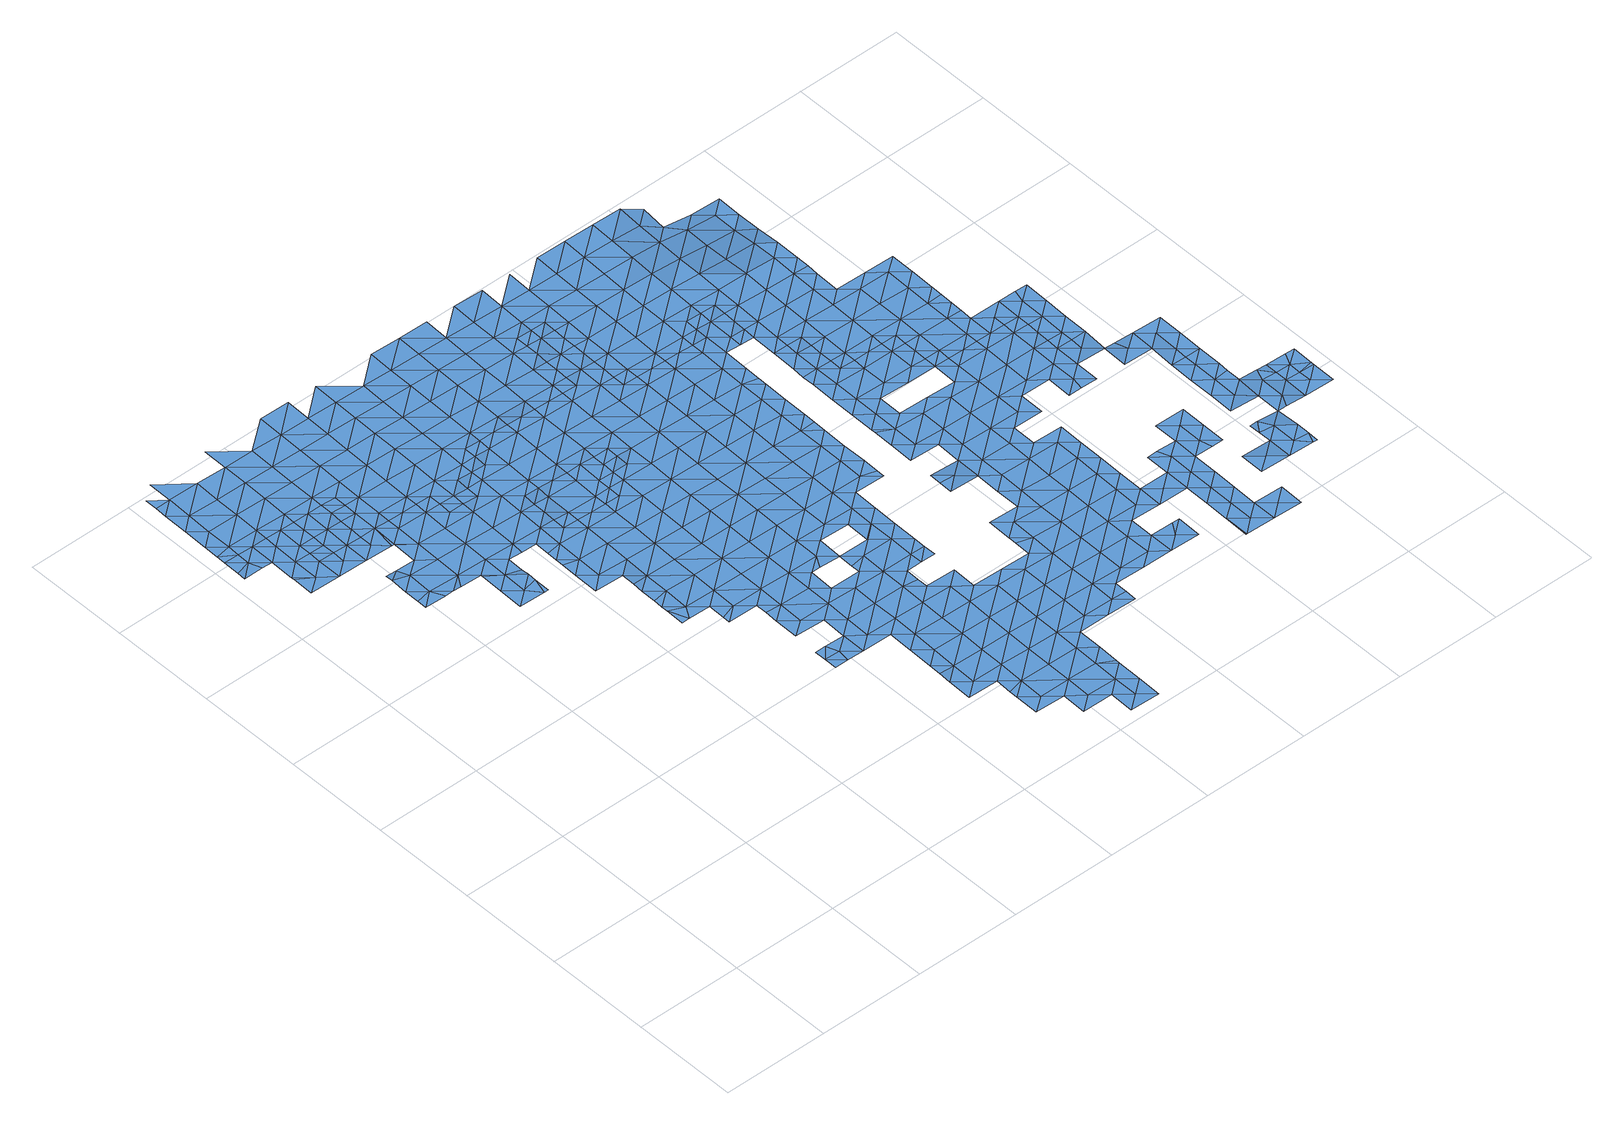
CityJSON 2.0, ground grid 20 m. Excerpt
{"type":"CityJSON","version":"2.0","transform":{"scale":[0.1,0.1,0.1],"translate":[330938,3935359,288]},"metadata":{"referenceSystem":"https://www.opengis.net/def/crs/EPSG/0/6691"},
"CityObjects":{
"waterbody1":{"type":"WaterBody","attributes":{"name":"1","class":"1140","function":"1","WaterBodyRiverFloodingRiskAttribute.description":"1","WaterBodyRiverFloodingRiskAttribute.rankOrg":"1","WaterBodyRiverFloodingRiskAttribute.adminType":"2","WaterBodyRiverFloodingRiskAttribute.scale":"L2"},"geometry":[{"type":"MultiSurface","lod":"1","boundaries":[[[0,1,2]],[[1,0,3]],[[0,2,4]],[[5,3,0]],[[6,7,8]],[[4,9,0]],[[7,6,10]],[[0,11,5]],[[9,11,0]],[[10,12,9]],[[12,10,6]],[[6,8,13]],[[14,11,9]],[[12,14,9]],[[15,6,13]],[[12,6,15]],[[16,11,14]],[[17,18,12]],[[17,12,15]],[[14,12,18]],[[19,16,14]],[[15,13,20]],[[21,22,23]],[[23,22,24]],[[25,22,21]],[[14,18,19]],[[26,15,20]],[[20,13,27]],[[28,19,18]],[[29,30,31]],[[32,26,20]],[[29,24,33]],[[24,22,33]],[[28,18,34]],[[29,33,30]],[[20,27,32]],[[22,25,35]],[[36,19,28]],[[37,33,22]],[[34,38,28]],[[28,39,36]],[[32,27,40]],[[30,33,41]],[[22,35,37]],[[39,28,38]],[[27,42,40]],[[43,32,40]],[[35,44,37]],[[33,45,41]],[[33,37,45]],[[38,46,39]],[[44,47,37]],[[46,38,48]],[[49,40,42]],[[43,40,49]],[[50,51,52]],[[41,53,54]],[[55,49,42]],[[53,41,45]],[[54,53,55]],[[56,39,46]],[[57,58,52]],[[47,59,37]],[[48,60,46]],[[50,61,51]],[[53,62,55]],[[37,63,45]],[[58,57,47]],[[64,56,46]],[[52,51,57]],[[49,55,62]],[[59,63,37]],[[64,46,60]],[[57,59,47]],[[45,63,53]],[[65,49,62]],[[51,66,57]],[[56,64,67]],[[51,61,68]],[[61,69,68]],[[51,68,66]],[[70,65,62]],[[57,71,59]],[[72,57,66]],[[71,57,72]],[[53,63,73]],[[62,53,74]],[[75,63,59]],[[74,53,73]],[[71,75,59]],[[70,62,74]],[[76,75,71]],[[75,77,63]],[[78,70,74]],[[74,73,79]],[[80,81,82]],[[73,63,83]],[[84,85,86]],[[87,78,74]],[[88,86,85]],[[89,75,76]],[[90,87,74]],[[74,79,90]],[[81,91,92]],[[63,77,83]],[[91,81,80]],[[93,94,95]],[[79,73,83]],[[94,84,86]],[[93,84,94]],[[96,97,92]],[[91,96,92]],[[96,98,97]],[[80,99,91]],[[75,100,77]],[[101,95,102]],[[102,95,94]],[[103,79,83]],[[89,101,102]],[[104,100,75]],[[96,105,98]],[[75,89,104]],[[106,94,86]],[[107,108,109]],[[110,105,88]],[[111,86,88]],[[110,98,105]],[[89,102,104]],[[108,112,113]],[[107,114,108]],[[115,102,94]],[[116,91,99]],[[103,83,117]],[[118,119,120]],[[91,121,96]],[[111,88,105]],[[99,118,120]],[[122,120,119]],[[83,77,123]],[[124,104,102]],[[108,114,112]],[[116,121,91]],[[106,86,111]],[[106,115,94]],[[83,123,117]],[[125,114,107]],[[116,99,120]],[[77,100,123]],[[115,124,102]],[[124,126,104]],[[127,128,129]],[[105,96,121]],[[126,130,104]],[[104,130,100]],[[131,111,105]],[[132,127,129]],[[112,114,133]],[[134,135,128]],[[136,116,120]],[[137,117,138]],[[137,139,140]],[[122,136,120]],[[141,131,105]],[[127,134,128]],[[114,125,133]],[[131,106,111]],[[142,143,100]],[[117,123,138]],[[142,100,130]],[[135,134,122]],[[105,121,141]],[[123,100,143]],[[144,124,115]],[[139,137,138]],[[145,146,147]],[[134,136,122]],[[148,121,116]],[[106,149,115]],[[133,125,150]],[[131,149,106]],[[151,144,115]],[[152,134,127]],[[153,139,138]],[[132,152,127]],[[145,154,146]],[[155,156,157]],[[155,147,156]],[[125,158,150]],[[138,123,159]],[[160,133,150]],[[147,146,156]],[[116,136,161]],[[123,143,159]],[[132,133,160]],[[162,151,115]],[[149,162,115]],[[163,153,138]],[[164,165,166]],[[159,163,138]],[[148,116,161]],[[157,167,168]],[[141,121,148]],[[160,152,132]],[[169,131,141]],[[170,136,134]],[[143,171,159]],[[152,172,134]],[[173,174,166]],[[157,156,167]],[[148,169,141]],[[154,175,146]],[[176,158,168]],[[177,156,146]],[[178,160,150]],[[179,150,158]],[[165,164,180]],[[171,181,159]],[[154,174,173]],[[166,165,173]],[[182,149,131]],[[168,167,176]],[[169,183,131]],[[163,184,153]],[[185,151,162]],[[179,178,150]],[[173,175,154]],[[186,167,156]],[[170,134,172]],[[170,187,136]],[[188,153,184]],[[189,152,160]],[[188,190,191]],[[179,158,176]],[[192,162,149]],[[161,136,187]],[[181,193,159]],[[194,173,165]],[[195,172,152]],[[177,146,175]],[[186,176,167]],[[196,185,162]],[[190,188,184]],[[159,197,163]],[[194,165,180]],[[148,161,187]],[[182,131,183]],[[180,198,199]],[[182,192,149]],[[189,195,152]],[[200,169,148]],[[192,196,162]],[[186,156,177]],[[199,194,180]],[[201,175,173]],[[189,160,178]],[[163,202,184]],[[203,172,195]],[[184,204,190]],[[170,172,203]],[[186,205,176]],[[206,148,187]],[[199,198,207]],[[181,208,193]],[[209,183,169]],[[197,159,193]],[[210,173,194]],[[211,178,179]],[[200,148,206]],[[200,209,169]],[[212,187,170]],[[179,176,213]],[[214,215,196]],[[208,216,193]],[[184,202,204]],[[217,207,218]],[[183,219,182]],[[163,197,202]],[[213,211,179]],[[173,210,201]],[[220,195,189]],[[221,186,177]],[[215,222,223]],[[176,205,213]],[[170,203,224]],[[225,224,203]],[[177,175,226]],[[196,192,214]],[[209,219,183]],[[194,199,227]],[[228,192,182]],[[199,207,227]],[[226,175,201]],[[222,215,214]],[[217,227,207]],[[229,210,194]],[[218,230,217]],[[227,231,194]],[[232,204,202]],[[219,228,182]],[[186,233,205]],[[170,224,212]],[[234,220,189]],[[235,200,206]],[[189,178,234]],[[236,224,225]],[[193,216,237]],[[231,229,194]],[[192,228,214]],[[206,187,238]],[[221,177,226]],[[221,233,186]],[[239,237,216]],[[240,222,214]],[[197,193,241]],[[197,242,202]],[[243,232,202]],[[238,187,212]],[[238,235,206]],[[178,211,234]],[[205,244,213]],[[217,245,227]],[[246,209,200]],[[241,193,237]],[[245,217,230]],[[229,247,210]],[[248,240,214]],[[213,249,211]],[[236,250,224]],[[233,244,205]],[[228,248,214]],[[242,243,202]],[[251,226,201]],[[201,210,247]],[[235,246,200]],[[234,252,220]],[[245,253,227]],[[212,224,250]],[[239,254,237]],[[255,252,236]],[[209,246,219]],[[256,234,211]],[[255,220,252]],[[247,251,201]],[[257,256,211]],[[197,241,242]],[[231,227,253]],[[213,244,249]],[[257,211,249]],[[258,228,219]],[[259,238,212]],[[260,261,231]],[[260,231,253]],[[248,262,240]],[[237,263,241]],[[229,231,261]],[[263,237,254]],[[264,236,252]],[[265,240,262]],[[266,243,242]],[[256,267,234]],[[268,259,212]],[[259,235,238]],[[212,250,268]],[[221,226,269]],[[254,265,262]],[[270,244,233]],[[234,271,252]],[[258,219,246]],[[229,272,247]],[[272,229,261]],[[258,273,228]],[[228,274,248]],[[275,249,244]],[[267,271,234]],[[226,251,269]],[[263,276,241]],[[263,254,262]],[[277,270,233]],[[233,221,277]],[[278,267,256]],[[271,264,252]],[[235,279,246]],[[250,280,268]],[[266,242,281]],[[272,282,247]],[[275,244,270]],[[221,269,277]],[[242,241,283]],[[279,235,259]],[[242,283,281]],[[228,273,274]],[[279,284,246]],[[246,285,258]],[[241,276,283]],[[262,248,286]],[[264,287,288]],[[289,267,278]],[[251,247,290]],[[284,285,246]],[[251,291,269]],[[285,273,258]],[[286,248,274]],[[263,262,286]],[[288,287,280]],[[277,292,270]],[[293,276,263]],[[294,282,272]],[[290,291,251]],[[289,278,295]],[[264,271,287]],[[247,282,290]],[[286,293,263]],[[296,277,269]],[[297,281,283]],[[268,280,298]],[[271,267,299]],[[300,279,259]],[[267,289,299]],[[259,268,301]],[[285,302,273]],[[280,287,298]],[[293,303,276]],[[301,268,298]],[[300,284,279]],[[283,304,297]],[[287,271,305]],[[271,299,305]],[[296,269,291]],[[305,306,287]],[[274,273,307]],[[283,276,308]],[[300,259,301]],[[309,282,294]],[[292,277,296]],[[310,285,284]],[[298,287,306]],[[286,274,307]],[[273,302,307]],[[309,311,282]],[[312,293,286]],[[300,310,284]],[[276,303,308]],[[304,283,308]],[[313,291,290]],[[290,282,311]],[[314,298,306]],[[301,298,314]],[[296,315,292]],[[316,302,285]],[[310,317,285]],[[286,307,318]],[[319,320,321]],[[293,322,303]],[[323,296,291]],[[319,304,308]],[[321,304,319]],[[317,316,285]],[[312,286,318]],[[312,322,293]],[[309,294,324]],[[301,325,300]],[[313,290,311]],[[308,303,326]],[[327,328,329]],[[330,325,301]],[[327,320,319]],[[301,314,330]],[[329,320,327]],[[331,332,308]],[[333,310,300]],[[331,308,326]],[[334,309,324]],[[323,291,313]],[[296,323,315]],[[319,308,332]],[[307,302,335]],[[326,303,322]],[[311,309,336]],[[336,309,334]],[[325,333,300]],[[337,327,319]],[[338,328,327]],[[339,328,338]],[[339,340,341]],[[318,307,335]],[[342,337,319]],[[310,333,317]],[[342,319,332]],[[302,316,335]],[[314,343,330]],[[344,312,318]],[[345,313,311]],[[346,326,322]],[[340,339,338]],[[337,347,327]],[[348,338,327]],[[349,350,351]],[[349,315,350]],[[347,348,327]],[[352,318,335]],[[315,323,350]],[[353,322,312]],[[333,354,317]],[[317,355,316]],[[311,336,356]],[[330,357,325]],[[330,343,358]],[[354,355,317]],[[313,359,323]],[[348,360,338]],[[338,361,340]],[[357,330,358]],[[344,353,312]],[[362,351,350]],[[360,361,338]],[[363,335,316]],[[346,322,364]],[[365,351,362]],[[318,352,344]],[[345,311,356]],[[345,359,313]],[[323,366,350]],[[333,325,367]],[[322,353,364]],[[362,368,365]],[[325,357,367]],[[356,336,369]],[[370,354,333]],[[363,316,355]],[[370,333,367]],[[366,323,359]],[[362,350,366]],[[352,335,371]],[[352,372,344]],[[373,345,356]],[[374,364,353]],[[375,376,354]],[[377,378,379]],[[375,354,370]],[[371,335,363]],[[371,372,352]],[[355,354,376]],[[379,378,380]],[[381,373,356]],[[356,369,381]],[[382,378,377]],[[362,383,368]],[[383,362,366]],[[355,384,363]],[[353,344,372]],[[385,381,369]],[[374,353,386]],[[355,376,384]],[[372,387,353]],[[388,389,368]],[[363,390,371]],[[359,345,391]],[[359,392,366]],[[390,363,384]],[[388,368,383]],[[380,378,393]],[[391,345,373]],[[382,393,378]],[[394,395,396]],[[386,353,387]],[[390,397,371]],[[398,382,389]],[[388,398,389]],[[397,399,371]],[[371,399,372]],[[400,373,381]],[[394,401,402]],[[395,403,396]],[[401,394,396]],[[402,401,404]],[[392,359,391]],[[400,381,385]],[[392,405,366]],[[406,386,387]],[[398,407,382]],[[372,408,387]],[[383,366,405]],[[409,391,373]],[[401,410,404]],[[393,382,407]],[[411,400,385]],[[372,399,408]],[[409,373,400]],[[388,383,405]],[[412,404,410]],[[413,398,388]],[[408,414,387]],[[415,416,412]],[[417,411,385]],[[418,396,403]],[[406,387,414]],[[396,419,401]],[[420,393,407]],[[403,393,420]],[[415,412,410]],[[421,413,388]],[[401,422,410]],[[398,413,407]],[[423,391,409]],[[420,418,403]],[[388,405,421]],[[424,400,411]],[[415,425,416]],[[419,422,401]],[[426,427,408]],[[428,415,410]],[[422,428,410]],[[429,416,425]],[[414,408,427]],[[430,420,407]],[[392,391,431]],[[392,432,405]],[[396,418,419]],[[429,433,434]],[[413,435,407]],[[431,391,423]],[[436,411,417]],[[434,433,437]],[[438,439,440]],[[424,411,436]],[[441,414,427]],[[440,414,441]],[[429,425,433]],[[428,442,415]],[[405,443,421]],[[444,427,426]],[[445,446,437]],[[420,447,418]],[[423,409,448]],[[415,449,425]],[[419,450,422]],[[432,392,431]],[[438,440,441]],[[451,441,427]],[[437,433,445]],[[407,435,430]],[[452,431,423]],[[421,453,413]],[[426,454,444]],[[433,425,455]],[[418,456,419]],[[413,457,435]],[[443,405,432]],[[458,446,445]],[[452,423,448]],[[443,453,421]],[[427,444,451]],[[459,442,428]],[[451,460,441]],[[461,462,433]],[[461,433,455]],[[420,430,447]],[[460,463,441]],[[415,442,449]],[[445,433,462]],[[438,441,463]],[[455,425,449]],[[464,452,448]],[[465,431,452]],[[413,453,457]],[[445,466,458]],[[432,431,465]],[[467,435,457]],[[468,469,470]],[[471,466,445]],[[430,435,467]],[[471,445,462]],[[418,447,456]],[[450,419,456]],[[472,464,448]],[[473,455,449]],[[468,474,469]],[[443,432,475]],[[432,465,475]],[[464,476,452]],[[477,453,443]],[[430,478,447]],[[442,479,449]],[[477,443,475]],[[469,480,481]],[[482,450,456]],[[430,467,483]],[[484,479,442]],[[442,459,484]],[[473,449,485]],[[474,468,486]],[[472,476,464]],[[469,474,480]],[[457,453,487]],[[487,453,477]],[[481,488,472]],[[430,483,478]],[[489,482,456]],[[467,490,483]],[[481,480,488]],[[456,447,489]],[[485,449,479]],[[459,491,484]],[[480,474,492]],[[488,493,472]],[[474,486,492]],[[489,447,478]],[[472,493,476]],[[492,494,480]],[[480,494,488]],[[495,485,479]],[[483,496,478]],[[497,498,484]],[[496,483,490]],[[476,499,500]],[[497,484,491]],[[501,491,482]],[[502,493,488]],[[492,486,503]],[[494,502,488]],[[479,484,498]],[[476,493,499]],[[501,482,489]],[[504,495,479]],[[498,505,479]],[[486,506,503]],[[500,499,507]],[[505,504,479]],[[496,508,478]],[[509,489,478]],[[510,499,493]],[[511,492,503]],[[512,491,501]],[[510,493,502]],[[506,511,503]],[[513,501,489]],[[510,514,499]],[[507,499,514]],[[501,515,512]],[[516,508,496]],[[478,508,509]],[[517,514,510]],[[513,489,509]],[[515,501,513]],[[510,518,517]],[[519,520,514]],[[521,516,522]],[[516,523,508]],[[524,521,522]],[[519,514,517]],[[525,515,513]],[[526,517,518]],[[527,519,517]],[[509,508,528]],[[529,525,513]],[[527,517,526]],[[516,521,523]],[[524,530,521]],[[528,531,509]],[[508,523,528]],[[520,519,532]],[[513,509,531]],[[533,523,521]],[[530,533,521]],[[513,531,529]],[[519,527,532]],[[534,528,523]],[[534,523,533]],[[535,529,531]],[[536,531,528]],[[537,536,528]],[[538,534,533]],[[528,534,537]],[[539,535,531]],[[536,540,531]],[[540,539,531]],[[541,534,538]],[[538,533,542]],[[543,541,538]],[[538,542,543]]]}]},
"waterbody2":{"type":"WaterBody","attributes":{"name":"1","class":"1140","function":"1","WaterBodyRiverFloodingRiskAttribute.description":"1","WaterBodyRiverFloodingRiskAttribute.rankOrg":"2","WaterBodyRiverFloodingRiskAttribute.adminType":"2","WaterBodyRiverFloodingRiskAttribute.scale":"L2"},"geometry":[{"type":"MultiSurface","lod":"1","boundaries":[[[544,3,5]],[[545,544,546]],[[544,5,546]],[[545,547,548]],[[547,545,546]],[[5,11,546]],[[549,548,547]],[[550,548,549]],[[11,551,546]],[[546,552,547]],[[553,554,555]],[[554,550,549]],[[553,550,554]],[[551,552,546]],[[552,549,547]],[[16,551,11]],[[16,19,551]],[[17,15,26]],[[549,552,556]],[[554,549,557]],[[18,17,558]],[[17,26,558]],[[557,549,556]],[[559,554,557]],[[34,18,558]],[[560,551,19]],[[551,561,552]],[[26,32,558]],[[560,561,551]],[[36,560,19]],[[38,34,558]],[[38,558,32]],[[561,562,552]],[[556,552,562]],[[36,39,560]],[[562,563,556]],[[557,556,563]],[[38,32,564]],[[564,32,43]],[[39,565,560]],[[560,565,561]],[[48,38,564]],[[43,49,564]],[[561,566,562]],[[60,48,564]],[[565,566,561]],[[39,56,565]],[[567,563,562]],[[564,49,60]],[[566,567,562]],[[56,67,565]],[[568,60,49]],[[568,49,65]],[[569,563,570]],[[568,571,60]],[[572,566,565]],[[573,565,67]],[[64,60,571]],[[563,567,570]],[[67,64,571]],[[65,70,568]],[[566,572,567]],[[573,67,571]],[[574,571,568]],[[565,573,572]],[[574,568,70]],[[572,575,567]],[[567,576,570]],[[575,576,567]],[[577,573,571]],[[574,70,78]],[[577,572,573]],[[578,571,574]],[[78,87,574]],[[579,570,576]],[[571,578,577]],[[572,580,575]],[[79,103,90]],[[581,576,575]],[[582,578,574]],[[583,87,90]],[[580,572,577]],[[584,574,87]],[[580,581,575]],[[584,582,574]],[[90,103,583]],[[585,579,576]],[[584,87,583]],[[103,117,583]],[[586,585,576]],[[577,578,587]],[[576,581,586]],[[137,140,583]],[[583,140,584]],[[583,117,137]],[[578,582,587]],[[580,577,588]],[[580,589,581]],[[588,577,587]],[[140,590,584]],[[584,591,582]],[[581,592,586]],[[590,591,584]],[[589,592,581]],[[139,590,140]],[[580,588,589]],[[587,582,591]],[[587,593,588]],[[139,188,590]],[[594,586,592]],[[593,587,591]],[[153,188,139]],[[588,595,589]],[[593,595,588]],[[191,591,590]],[[188,191,590]],[[592,589,596]],[[597,594,592]],[[598,591,191]],[[589,595,596]],[[593,591,598]],[[597,592,596]],[[191,190,598]],[[595,593,599]],[[593,598,599]],[[599,600,595]],[[190,204,598]],[[596,595,601]],[[204,602,598]],[[597,596,601]],[[595,600,601]],[[603,597,601]],[[599,598,604]],[[204,232,602]],[[605,597,603]],[[598,602,604]],[[600,599,606]],[[600,607,601]],[[232,243,602]],[[599,604,606]],[[601,607,603]],[[600,606,607]],[[608,605,603]],[[609,602,243]],[[604,602,609]],[[610,608,603]],[[611,606,604]],[[266,609,243]],[[610,603,607]],[[612,611,604]],[[612,604,609]],[[266,281,609]],[[607,606,611]],[[613,612,609]],[[610,607,614]],[[615,608,610]],[[607,611,614]],[[609,281,613]],[[616,611,612]],[[615,610,614]],[[281,297,613]],[[617,616,612]],[[617,612,613]],[[611,616,614]],[[618,608,615]],[[297,304,613]],[[614,619,615]],[[320,617,613]],[[321,320,613]],[[321,613,304]],[[614,616,619]],[[328,616,617]],[[329,328,617]],[[329,617,320]],[[620,621,615]],[[620,615,619]],[[339,341,616]],[[616,341,619]],[[339,616,328]],[[341,622,619]],[[623,621,620]],[[331,326,624]],[[620,619,625]],[[624,326,346]],[[332,331,624]],[[341,340,622]],[[625,619,622]],[[625,623,620]],[[626,337,342]],[[626,332,624]],[[342,332,626]],[[346,364,624]],[[340,361,622]],[[626,627,337]],[[627,348,347]],[[347,337,627]],[[624,628,626]],[[627,629,348]],[[360,629,361]],[[360,348,629]],[[624,364,628]],[[625,622,630]],[[622,361,630]],[[626,631,627]],[[364,374,628]],[[361,629,630]],[[632,631,626]],[[632,626,628]],[[633,629,627]],[[634,625,630]],[[374,386,628]],[[631,633,627]],[[625,634,635]],[[630,629,633]],[[636,632,628]],[[628,386,637]],[[634,630,638]],[[638,630,633]],[[632,639,631]],[[638,640,634]],[[637,386,406]],[[636,628,637]],[[640,641,634]],[[631,642,633]],[[639,642,631]],[[406,440,637]],[[632,636,639]],[[440,406,414]],[[440,439,637]],[[638,633,642]],[[636,637,439]],[[643,644,638]],[[645,639,636]],[[643,638,642]],[[646,641,640]],[[640,638,644]],[[636,439,647]],[[648,642,639]],[[438,647,439]],[[645,636,647]],[[446,649,454]],[[650,643,642]],[[640,644,646]],[[649,446,458]],[[438,463,647]],[[650,644,643]],[[651,451,444]],[[639,645,648]],[[444,454,651]],[[454,649,651]],[[458,466,649]],[[652,645,647]],[[650,642,648]],[[651,653,451]],[[461,455,654]],[[652,647,463]],[[460,451,653]],[[654,455,473]],[[462,461,654]],[[650,655,644]],[[463,460,653]],[[466,656,649]],[[657,648,645]],[[471,658,466]],[[649,659,651]],[[658,462,654]],[[471,462,658]],[[652,463,653]],[[646,644,660]],[[473,485,654]],[[658,656,466]],[[661,653,651]],[[660,644,655]],[[662,650,648]],[[645,652,663]],[[659,649,656]],[[664,658,654]],[[662,655,650]],[[665,652,653]],[[645,663,657]],[[664,656,658]],[[654,485,666]],[[661,651,659]],[[661,665,653]],[[662,648,657]],[[652,665,663]],[[667,660,655]],[[666,485,495]],[[662,668,655]],[[664,654,666]],[[669,659,656]],[[668,667,655]],[[663,670,657]],[[495,504,666]],[[512,671,491]],[[672,661,659]],[[673,663,665]],[[497,491,671]],[[656,664,674]],[[675,662,657]],[[498,497,671]],[[676,668,662]],[[669,656,674]],[[669,672,659]],[[671,677,498]],[[678,666,504]],[[663,673,670]],[[505,498,677]],[[661,679,665]],[[504,505,677]],[[512,515,671]],[[664,666,678]],[[672,679,661]],[[675,657,670]],[[680,673,665]],[[678,681,664]],[[678,504,677]],[[667,668,682]],[[676,662,675]],[[668,676,682]],[[515,683,671]],[[679,680,665]],[[669,674,684]],[[674,664,685]],[[677,671,683]],[[686,678,677]],[[685,664,681]],[[680,687,673]],[[687,675,670]],[[672,669,688]],[[684,674,685]],[[669,684,688]],[[683,515,525]],[[670,673,687]],[[676,675,689]],[[672,690,679]],[[691,672,688]],[[677,683,686]],[[686,692,678]],[[678,693,681]],[[690,672,691]],[[694,689,675]],[[687,694,675]],[[525,529,683]],[[690,695,679]],[[692,693,678]],[[696,684,685]],[[697,685,681]],[[680,679,695]],[[698,683,529]],[[695,699,680]],[[693,697,681]],[[686,683,698]],[[697,696,685]],[[687,680,699]],[[686,700,692]],[[701,686,698]],[[702,689,694]],[[686,701,700]],[[694,687,703]],[[700,704,692]],[[705,693,692]],[[698,529,706]],[[687,699,703]],[[529,535,706]],[[705,692,704]],[[694,703,702]],[[535,539,706]],[[707,696,697]],[[708,693,705]],[[709,536,537]],[[697,693,708]],[[537,534,709]],[[698,706,710]],[[539,710,706]],[[534,541,709]],[[708,707,697]],[[709,711,536]],[[711,539,540]],[[540,536,711]],[[541,543,709]],[[712,710,539]],[[711,712,539]],[[713,709,543]],[[711,709,713]],[[713,714,711]],[[710,712,715]],[[712,711,714]],[[712,716,715]],[[712,714,716]]]}]},
"waterbody3":{"type":"WaterBody","attributes":{"name":"1","class":"1140","function":"1","WaterBodyRiverFloodingRiskAttribute.description":"1","WaterBodyRiverFloodingRiskAttribute.rankOrg":"2","WaterBodyRiverFloodingRiskAttribute.adminType":"2","WaterBodyRiverFloodingRiskAttribute.scale":"L2"},"geometry":[{"type":"MultiSurface","lod":"1","boundaries":[[[126,717,130]],[[185,215,718]],[[215,223,718]],[[718,223,719]],[[208,181,719]],[[142,130,720]],[[254,721,265]],[[144,717,124]],[[254,239,721]],[[208,719,216]],[[239,216,721]],[[223,216,719]],[[721,216,223]],[[222,721,223]],[[196,215,185]],[[240,265,222]],[[720,130,717]],[[222,265,721]],[[142,171,143]],[[171,142,720]],[[720,181,171]],[[720,719,181]],[[720,718,719]],[[717,718,720]],[[718,717,151]],[[144,151,717]],[[126,124,717]],[[185,718,151]]]}]},
"waterbody4":{"type":"WaterBody","attributes":{"name":"1","class":"1140","function":"1","WaterBodyRiverFloodingRiskAttribute.description":"1","WaterBodyRiverFloodingRiskAttribute.rankOrg":"1","WaterBodyRiverFloodingRiskAttribute.adminType":"2","WaterBodyRiverFloodingRiskAttribute.scale":"L2"},"geometry":[{"type":"MultiSurface","lod":"1","boundaries":[[[722,723,724]],[[722,725,723]],[[723,725,726]],[[727,728,726]],[[729,730,724]],[[726,728,723]],[[722,724,731]],[[732,733,730]],[[734,735,731]],[[724,734,731]],[[734,724,730]],[[729,732,730]],[[736,732,729]],[[733,732,736]],[[723,728,729]],[[729,724,723]]]}]},
"waterbody5":{"type":"WaterBody","attributes":{"name":"1","class":"1140","function":"1","WaterBodyRiverFloodingRiskAttribute.description":"1","WaterBodyRiverFloodingRiskAttribute.rankOrg":"1","WaterBodyRiverFloodingRiskAttribute.adminType":"2","WaterBodyRiverFloodingRiskAttribute.scale":"L2"},"geometry":[{"type":"MultiSurface","lod":"1","boundaries":[[[737,738,739]],[[737,542,738]],[[542,737,740]],[[741,740,737]],[[739,741,737]]]}]},
"waterbody6":{"type":"WaterBody","attributes":{"name":"1","class":"1140","function":"1","WaterBodyRiverFloodingRiskAttribute.description":"1","WaterBodyRiverFloodingRiskAttribute.rankOrg":"2","WaterBodyRiverFloodingRiskAttribute.adminType":"2","WaterBodyRiverFloodingRiskAttribute.scale":"L2"},"geometry":[{"type":"MultiSurface","lod":"1","boundaries":[[[742,743,744]],[[742,745,741]],[[743,742,739]],[[743,739,746]],[[747,748,743]],[[744,745,742]],[[741,739,742]],[[746,747,743]],[[748,744,743]]]}]},
"waterbody7":{"type":"WaterBody","attributes":{"name":"1","class":"1140","function":"1","WaterBodyRiverFloodingRiskAttribute.description":"1","WaterBodyRiverFloodingRiskAttribute.rankOrg":"1","WaterBodyRiverFloodingRiskAttribute.adminType":"2","WaterBodyRiverFloodingRiskAttribute.scale":"L2"},"geometry":[{"type":"MultiSurface","lod":"1","boundaries":[[[749,750,751]],[[752,753,750]],[[754,751,753]],[[754,755,751]],[[754,756,757]],[[758,756,754]],[[756,758,759]],[[760,759,748]],[[747,760,748]],[[761,749,762]],[[763,761,762]],[[762,764,763]],[[764,762,765]],[[750,753,751]],[[755,766,751]],[[762,749,765]],[[767,766,725]],[[755,725,766]],[[757,755,754]],[[768,757,756]],[[760,756,759]],[[747,746,760]],[[769,755,757]],[[768,769,757]],[[756,770,768]],[[770,756,760]],[[770,760,746]],[[765,766,767]],[[749,766,765]],[[749,751,766]]]}]},
"waterbody8":{"type":"WaterBody","attributes":{"name":"1","class":"1140","function":"1","WaterBodyRiverFloodingRiskAttribute.description":"1","WaterBodyRiverFloodingRiskAttribute.rankOrg":"2","WaterBodyRiverFloodingRiskAttribute.adminType":"2","WaterBodyRiverFloodingRiskAttribute.scale":"L2"},"geometry":[{"type":"MultiSurface","lod":"1","boundaries":[[[771,761,763]],[[750,772,752]],[[761,772,749]],[[761,771,772]],[[772,750,749]],[[772,773,752]],[[772,774,773]],[[774,772,771]]]}]}
},
"vertices":[
[31,1158,34],[2,1150,35],[2,1135,34],[3,1182,35],[39,1135,34],[31,1181,35],[86,1064,34],[58,1083,34],[57,1042,34],[59,1134,34],[58,1088,34],[59,1180,35],[86,1111,34],[114,1041,34],[87,1157,34],[114,1087,34],[88,1180,34],[115,1110,34],[115,1133,34],[116,1179,34],[142,1063,34],[168,901,32],[196,924,32],[168,919,32],[168,947,33],[208,900,32],[143,1086,34],[170,1040,33],[144,1156,34],[169,980,33],[189,993,32],[169,993,33],[171,1086,33],[197,970,33],[144,1133,34],[224,900,32],[144,1179,34],[253,922,31],[172,1132,34],[173,1178,34],[199,1062,33],[226,992,32],[222,1039,32],[199,1085,33],[240,900,31],[254,969,32],[201,1155,34],[281,899,30],[200,1132,33],[228,1085,33],[279,806,30],[308,829,30],[280,853,30],[255,1015,32],[227,1037,32],[227,1039,32],[201,1178,34],[309,875,30],[281,895,30],[310,921,30],[229,1131,33],[328,805,30],[256,1061,32],[311,968,31],[229,1154,33],[256,1084,32],[337,852,30],[229,1177,33],[336,835,30],[336,805,30],[284,1084,32],[338,898,29],[337,867,29],[311,1014,31],[312,1060,32],[366,920,28],[364,897,28],[367,967,29],[313,1083,32],[340,1036,31],[461,618,21],[446,653,22],[446,618,21],[368,1013,30],[392,804,26],[392,758,25],[420,781,25],[341,1083,31],[448,757,24],[394,897,27],[341,1060,31],[474,641,21],[446,665,22],[393,835,26],[421,827,26],[393,850,26],[475,687,22],[447,682,22],[447,711,22],[502,617,21],[424,965,28],[394,869,26],[422,873,26],[368,1036,31],[423,919,27],[476,733,22],[478,826,24],[580,385,20],[555,409,20],[555,385,20],[448,732,23],[477,780,23],[575,431,20],[555,431,20],[583,408,20],[479,872,25],[531,640,21],[397,1035,30],[502,584,21],[501,571,21],[530,594,21],[532,686,21],[558,570,21],[425,1012,29],[451,896,26],[611,384,20],[451,919,26],[585,500,21],[557,524,21],[556,478,21],[452,942,27],[534,778,22],[613,476,21],[612,430,20],[586,546,21],[558,549,21],[587,593,21],[397,1058,30],[426,1058,30],[426,1081,30],[398,1082,31],[533,732,21],[452,965,27],[453,988,28],[479,895,25],[664,198,18],[693,221,18],[665,244,18],[589,685,21],[535,825,23],[640,407,20],[507,895,24],[642,499,21],[454,1080,29],[721,197,18],[666,268,19],[694,267,18],[666,290,19],[668,383,20],[481,1011,27],[641,453,20],[588,639,21],[535,871,24],[482,1057,28],[719,105,17],[748,127,17],[720,151,17],[695,313,19],[667,337,20],[589,731,21],[643,591,21],[481,988,27],[643,545,21],[749,173,17],[720,166,17],[750,220,18],[696,359,20],[751,266,18],[697,452,20],[697,405,20],[776,103,17],[509,987,26],[591,824,22],[590,777,22],[483,1103,29],[536,894,24],[752,312,19],[644,638,21],[455,1104,30],[698,498,20],[484,1126,29],[455,1127,30],[592,870,23],[538,1010,26],[805,126,17],[670,522,20],[564,893,24],[539,1056,27],[775,57,17],[804,80,17],[646,730,21],[806,218,17],[540,1102,28],[671,568,21],[512,1126,29],[752,358,20],[645,684,21],[832,56,17],[538,986,25],[647,776,21],[806,172,17],[754,451,20],[701,637,21],[753,404,20],[593,916,24],[565,917,24],[566,986,25],[860,33,17],[831,10,17],[648,823,22],[727,521,20],[808,311,18],[593,939,24],[565,940,24],[700,590,21],[687,568,21],[807,265,18],[860,79,17],[649,869,22],[862,171,17],[887,9,17],[861,125,17],[540,1125,28],[809,357,19],[755,497,20],[703,729,21],[728,567,20],[595,1008,25],[702,683,21],[594,985,24],[622,939,23],[596,1055,25],[596,1101,26],[569,1125,27],[810,403,19],[888,55,17],[704,775,21],[863,217,17],[650,915,23],[782,427,20],[729,613,21],[864,264,17],[756,543,20],[889,101,17],[623,985,24],[727,538,20],[783,473,20],[782,447,20],[704,821,21],[759,682,20],[889,108,17],[890,148,17],[650,961,23],[651,1007,24],[785,566,20],[622,962,24],[597,1124,26],[812,496,20],[758,636,20],[865,310,18],[838,380,19],[813,542,20],[891,194,17],[705,868,22],[706,914,22],[839,426,19],[652,1054,24],[866,356,18],[813,473,20],[759,728,21],[786,612,20],[625,1123,26],[920,216,17],[653,1100,25],[760,774,21],[761,820,21],[707,960,23],[813,588,20],[785,567,20],[840,496,20],[921,263,17],[922,309,17],[894,379,18],[708,1006,23],[948,193,17],[840,472,20],[922,355,17],[654,1123,25],[814,634,20],[840,518,20],[816,727,20],[815,681,20],[762,867,21],[709,1053,23],[682,1122,24],[841,565,20],[842,611,20],[763,913,22],[710,1099,24],[976,215,17],[817,773,20],[977,261,17],[765,1005,22],[978,308,16],[843,657,20],[951,378,17],[819,866,21],[818,819,20],[764,959,22],[711,1145,24],[683,1169,25],[682,1146,25],[766,1051,22],[979,354,16],[1004,192,17],[873,726,20],[738,1075,23],[711,1191,24],[684,1215,26],[683,1192,25],[872,680,20],[738,1098,23],[739,1121,23],[874,772,19],[1005,214,17],[820,912,21],[1005,238,17],[739,1168,24],[712,1237,25],[684,1238,26],[713,1261,25],[684,1261,26],[739,1144,23],[900,656,20],[821,1004,21],[1035,307,16],[766,1075,22],[740,1191,24],[740,1214,24],[952,409,17],[980,400,17],[952,424,17],[820,958,21],[822,1050,21],[874,818,19],[875,864,19],[1034,260,16],[901,702,20],[900,671,20],[1036,353,15],[741,1237,24],[741,1260,25],[981,446,17],[876,911,19],[794,1074,22],[953,470,17],[1037,399,15],[901,748,19],[1010,469,16],[1062,237,16],[902,795,19],[877,957,19],[878,1003,19],[1091,306,15],[823,1074,21],[903,819,19],[903,841,19],[955,562,18],[983,585,18],[955,587,18],[956,609,18],[1091,259,16],[1011,561,16],[1037,445,15],[904,887,19],[1119,236,16],[851,1073,21],[879,1049,20],[1038,492,16],[1010,515,16],[905,933,19],[1092,352,14],[1093,398,14],[1012,608,16],[957,701,18],[956,655,18],[985,677,18],[905,949,19],[1039,538,16],[906,979,19],[1119,282,16],[986,724,18],[958,740,17],[1013,654,17],[958,747,17],[1094,444,14],[879,1072,20],[1040,584,16],[907,1026,19],[1120,328,15],[987,770,17],[1147,258,16],[959,794,16],[1096,537,15],[908,1072,19],[988,816,16],[960,840,15],[1175,235,16],[1042,676,16],[1043,723,16],[1041,630,16],[1095,490,14],[1015,746,17],[1149,351,14],[1162,281,16],[989,862,15],[935,1025,18],[936,1048,18],[1016,792,16],[961,886,15],[1098,629,15],[1150,397,14],[1151,443,14],[990,909,14],[961,908,15],[1097,583,15],[1176,281,16],[962,932,15],[937,1118,19],[908,1118,20],[908,1095,20],[936,1094,19],[1044,815,15],[1152,489,15],[964,1048,17],[990,955,15],[963,978,15],[1098,675,15],[1177,327,14],[1045,861,14],[1071,745,16],[964,1071,18],[1178,373,14],[1153,536,15],[963,1025,17],[1017,885,14],[1099,722,15],[1125,559,15],[991,978,15],[1072,791,15],[965,1094,18],[1018,908,14],[1018,931,14],[965,1117,19],[1206,350,14],[1179,420,14],[1019,977,15],[1126,605,15],[1232,187,14],[1232,234,14],[1231,187,14],[1019,954,14],[1234,326,14],[1046,884,14],[1260,210,14],[1180,466,14],[1234,372,14],[1180,512,15],[1155,674,14],[1102,860,14],[1261,256,14],[1233,280,14],[1128,744,14],[1154,628,15],[1101,814,15],[1074,884,14],[1288,186,13],[1181,558,15],[1261,302,14],[1156,720,14],[1182,604,15],[1129,790,14],[1288,232,13],[1262,349,14],[1289,279,14],[1102,883,14],[1183,651,14],[1129,813,14],[1130,837,14],[1263,395,14],[1235,418,14],[1157,767,14],[1290,325,14],[1316,209,12],[1131,883,14],[1130,860,14],[1344,185,12],[1254,418,14],[1212,673,14],[1213,719,14],[1291,371,13],[1345,231,12],[1157,790,14],[1214,766,14],[1292,417,13],[1186,789,14],[1240,650,14],[1320,394,13],[1326,370,13],[1321,440,12],[1293,464,12],[1268,626,14],[1239,603,14],[1268,672,14],[1264,603,14],[1214,789,14],[1348,370,13],[1349,416,12],[1269,718,14],[1242,788,14],[1295,602,14],[1270,765,14],[1350,463,12],[1296,648,13],[1297,695,13],[1271,788,14],[1298,741,14],[1298,718,13],[1325,671,13],[1299,787,14],[1299,764,14],[1326,694,13],[1353,647,11],[1354,694,13],
[3,1199,35],[4,1228,35],[32,1204,35],[32,1250,35],[5,1274,35],[33,1297,35],[5,1320,36],[88,1203,35],[89,1249,35],[6,1343,36],[34,1343,36],[6,1366,36],[90,1295,35],[91,1342,36],[143,1110,34],[35,1389,36],[145,1202,34],[146,1248,35],[147,1294,35],[148,1341,35],[200,1108,33],[202,1201,34],[202,1247,34],[203,1293,35],[256,1107,33],[148,1387,36],[204,1340,35],[257,1154,33],[259,1246,34],[258,1200,33],[313,1106,32],[260,1292,34],[261,1338,35],[315,1199,33],[314,1153,32],[262,1385,35],[316,1245,33],[317,1291,34],[371,1151,32],[369,1059,31],[370,1105,31],[318,1384,35],[318,1337,34],[372,1198,32],[372,1244,33],[373,1290,33],[426,1104,30],[427,1150,31],[374,1336,34],[428,1197,31],[375,1383,34],[429,1243,32],[430,1289,32],[431,1335,33],[484,1149,30],[485,1196,30],[486,1242,31],[487,1288,31],[541,1148,29],[487,1334,32],[542,1194,29],[488,1380,33],[542,1241,30],[543,1287,30],[545,1379,32],[597,1147,27],[544,1333,31],[599,1240,28],[598,1193,28],[654,1146,25],[600,1286,29],[601,1332,30],[656,1239,27],[655,1192,26],[602,1378,31],[657,1285,27],[657,1331,28],[658,1377,29],[713,1284,26],[715,1376,28],[766,1098,22],[714,1330,27],[767,1144,23],[768,1190,23],[823,1097,21],[769,1236,24],[770,1283,25],[825,1189,23],[824,1143,22],[826,1235,24],[771,1329,26],[772,1375,27],[881,1142,21],[880,1096,20],[827,1282,24],[881,1188,22],[827,1328,26],[828,1374,27],[882,1234,23],[883,1280,24],[884,1327,26],[938,1187,21],[885,1373,27],[937,1141,20],[939,1233,22],[991,1001,16],[940,1279,24],[992,1047,17],[994,1140,18],[993,1093,18],[1046,907,14],[941,1326,26],[1048,1000,15],[996,1232,18],[1047,954,14],[1049,1046,16],[942,1372,27],[1050,1092,16],[997,1278,20],[995,1186,19],[1104,953,14],[1051,1139,17],[1103,906,14],[998,1371,26],[997,1325,23],[1105,1045,15],[1052,1231,12],[1158,813,14],[1106,1091,15],[1051,1185,15],[1105,999,14],[1053,1277,12],[1025,1301,19],[1159,859,14],[1160,905,14],[1107,1137,16],[1108,1184,14],[1160,952,14],[1026,1347,24],[1214,812,14],[1133,1021,14],[1161,998,14],[1215,858,14],[1109,1230,9],[1134,1068,15],[1082,1300,10],[1135,1114,16],[1135,1089,15],[1216,904,14],[1217,950,14],[1110,1276,8],[1136,1160,15],[1190,1020,14],[1218,997,14],[1243,834,14],[1137,1206,11],[1244,881,14],[1244,857,14],[1139,1299,8],[1138,1253,8],[1245,905,14],[1245,927,14],[1271,811,14],[1247,1019,14],[1246,973,14],[1326,717,13],[1300,833,14],[1327,763,14],[1328,810,14],[1355,740,13],[1356,786,14],[1334,833,14],[1357,832,14],
[480,918,25],[536,917,24],[537,963,25],[480,964,26],[594,962,24],
[1460,322,9],[1432,345,8],[1431,299,9],[1461,368,5],[1419,369,8],[1404,369,8],[1404,348,9],[1404,323,9],[1403,277,10],[1460,296,9],[1375,300,11],[1346,278,11],[1451,276,9],[1459,275,9],[1347,324,11],
[1381,624,9],[1352,601,9],[1409,600,8],[1373,647,10],[1410,646,8],
[1438,623,7],[1437,576,6],[1465,599,7],[1466,645,7],[1408,554,6],[1436,553,6],[1465,553,6],
[1519,413,2],[1519,436,2],[1491,437,3],[1519,459,2],[1500,460,3],[1463,460,6],[1462,414,4],[1435,484,7],[1434,438,7],[1463,487,6],[1464,507,6],[1436,530,6],[1547,413,1],[1547,389,1],[1575,412,1],[1574,366,1],[1518,367,2],[1490,390,4],[1478,368,4],[1406,461,7],[1405,415,7],[1407,508,6],
[1575,417,1],[1547,436,1],[1558,459,1],[1576,458,1]
]}
